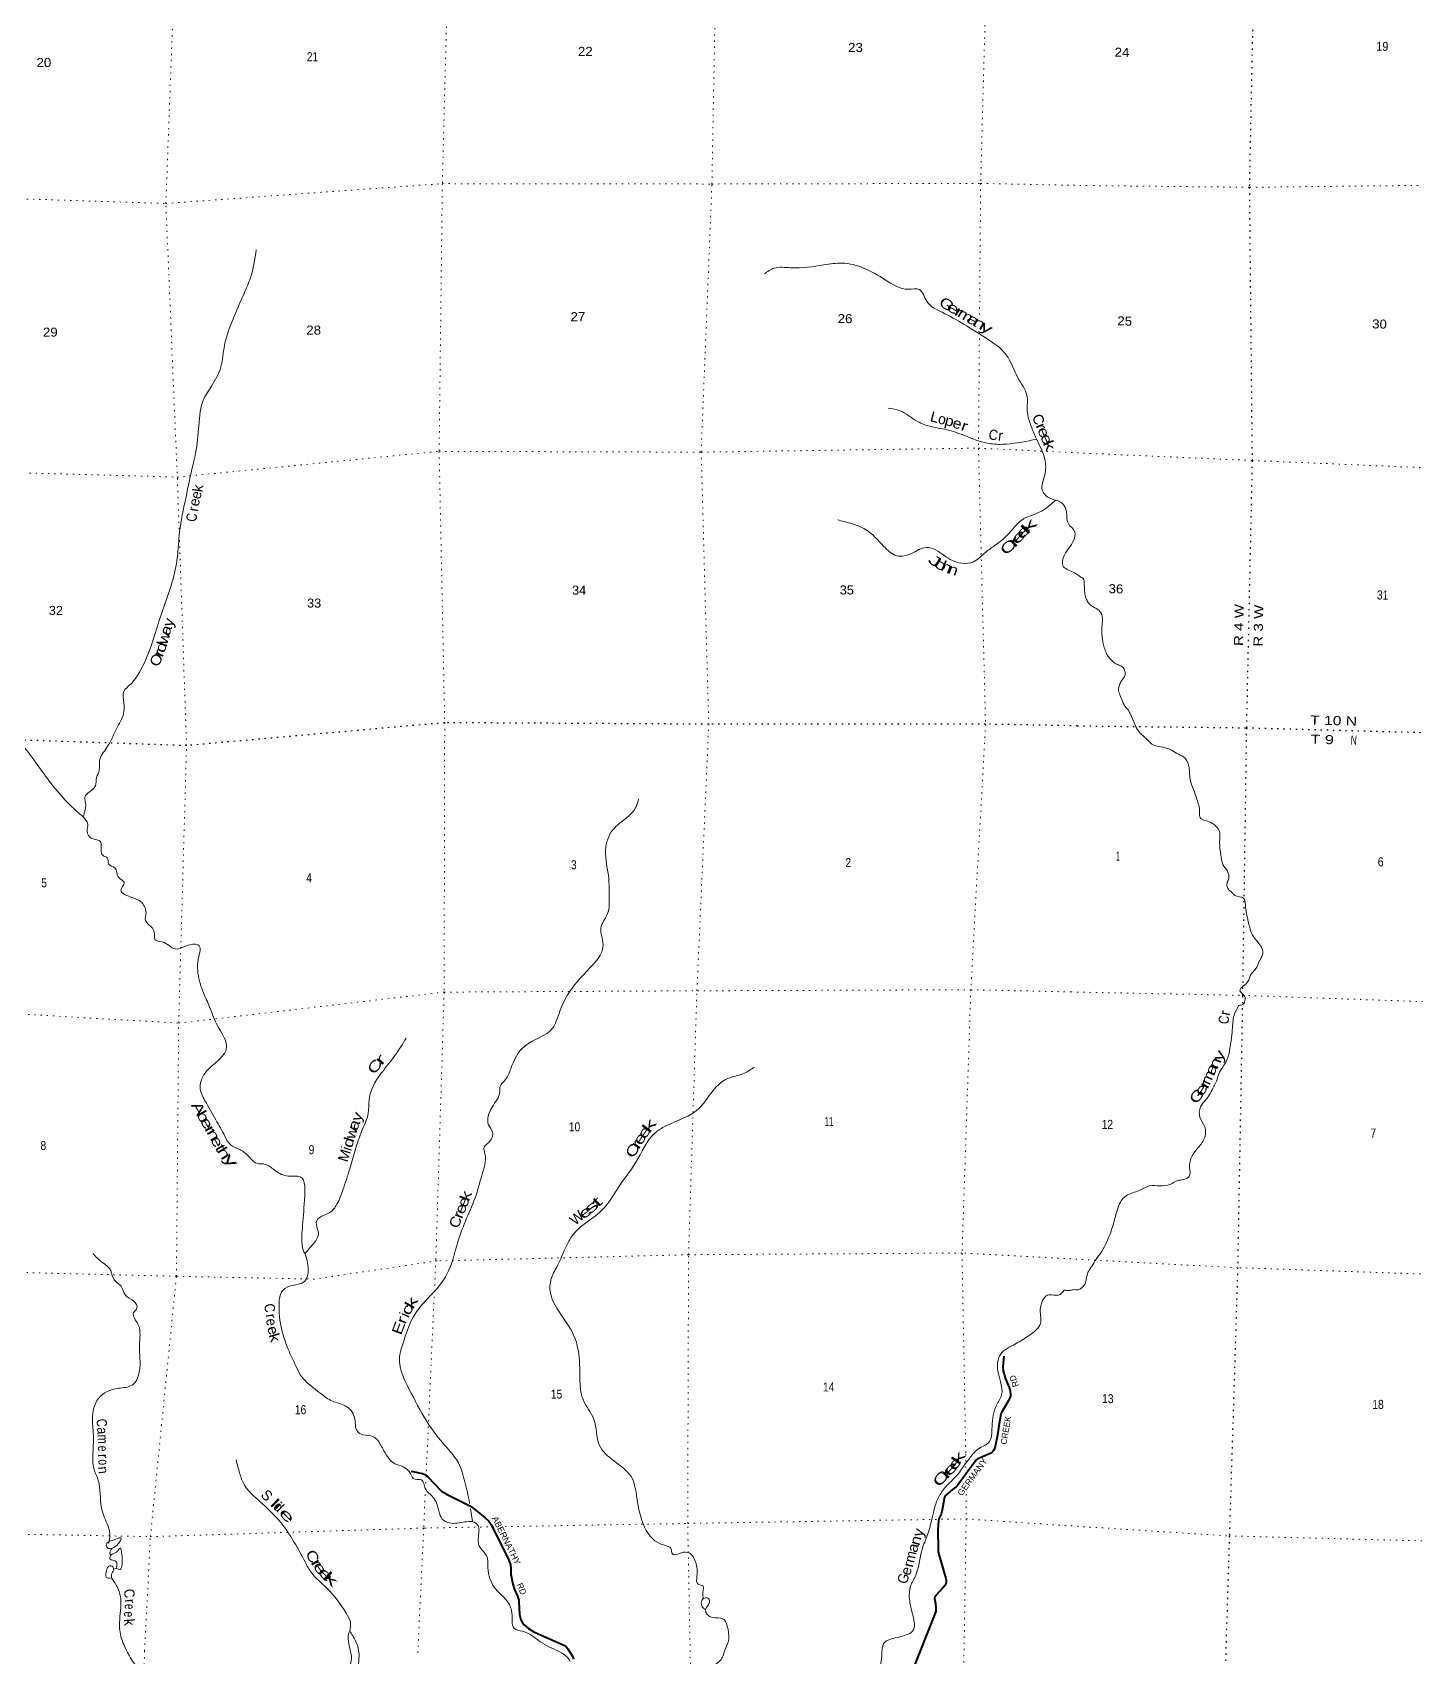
# Model space of a CAD drawing. Header units: feet. Extents: x -762378 to -505285, y -497909 to -353855.
# Drawn here: x -558822 to -532013, y -451188 to -419702 of the extents above; entities that cross this region are included whole.
import ezdxf
from ezdxf.enums import TextEntityAlignment as Align

# ---------------------------------------------------------------- set-up
doc = ezdxf.new("R2010")
doc.units = ezdxf.units.FT
doc.header["$LTSCALE"] = 80
doc.linetypes.add('DOTTED', pattern=[1.5, 0.3, -1.2])
for name, color, linetype, lineweight in [('26', 7, 'Continuous', 40), ('39', 7, 'Continuous', 13), ('6', 7, 'DOTTED', 25), ('7', 7, 'DOTTED', 13)]:
    doc.layers.add(name, color=color, linetype=linetype, lineweight=lineweight)
doc.layers.add('27', color=7, linetype='Continuous')
doc.layers.add('41', color=7, linetype='Continuous')

msp = doc.modelspace()

# ---------------------------------------------------------------- linework, layer by layer
at = {"layer": '26'}
for points in [[(-539993.15, -445366.78), (-540009.49, -445573.27), (-540003.65, -445652.3), (-539958.15, -445805.33), (-539887.46, -445975.55), (-539877.27, -446012.05), (-539869.64, -446049.11), (-539863.1, -446101.44), (-539866.37, -446141.77), (-539882.71, -446187.56), (-539909.03, -446240.18), (-540042.28, -446472.26), (-540051.58, -446493.88), (-540059.21, -446517.87), (-540065.04, -446572.89), (-540082.48, -446673.19), (-540113.37, -446898.48), (-540158.09, -447118.42), (-540173.05, -447161.59), (-540192.66, -447196.47), (-540206.82, -447216.1), (-540219.9, -447228.09), (-540257.16, -447250.83), (-540465.71, -447340.7), (-540495.53, -447354.54), (-540515.14, -447366.53), (-540534.75, -447382.89), (-540557.47, -447411.01), (-540857.77, -447829.3), (-540892.08, -447869.69), (-540919.87, -447896.89), (-540990.69, -447949.21), (-541117.07, -448059.32), (-541130.14, -448073.49), (-541143.63, -448097.2), (-541153.02, -448133.45), (-541193.7, -448381.29), (-541199.34, -448404.34), (-541210.23, -448430.5), (-541248.36, -448503.54), (-541255.99, -448523.17), (-541261.43, -448550.53), (-541271.22, -448731.06), (-541269.1, -449110.66), (-541268.52, -449127.64), (-541263.07, -449158.16), (-541232.42, -449276.13), (-541114.39, -449678.33), (-541110, -449703.78), (-541108.37, -449733.76), (-541111.09, -449751.75), (-541118.41, -449774.64), (-541135.06, -449808.44), (-541162.03, -449845.99), (-541319.98, -450011.27), (-541332.79, -450038.99), (-541335.07, -450061.15), (-541319.11, -450161.9), (-541312.8, -450244.38), (-541311.01, -450278.82), (-541313.18, -450309.34), (-541324.92, -450344.53), (-541757.38, -451437.27)], [(-551478.8, -447596.47), (-551262.99, -447639.3), (-551230.1, -447649.91), (-551205.05, -447666.26), (-551162.04, -447705.74), (-550890.96, -447984.73), (-550850.96, -448009.66), (-550795.4, -448039.09), (-550722.32, -448076.74), (-550347.03, -448265.6), (-550285.53, -448307.27), (-550048.95, -448500.99), (-549979.38, -448565.63), (-549959.77, -448587.43), (-549933.26, -448630.02), (-549590.45, -449318.23), (-549557.76, -449412.67), (-549549.8, -449485.79), (-549546.86, -449595.81), (-549539.36, -449658.73), (-549514.18, -449785.5), (-549479.95, -449888.95), (-549422.66, -450020.97), (-549395.97, -450095.61), (-549392.16, -450129.98), (-549381.69, -450373.06), (-549354.02, -450477.74), (-549321.33, -450536.61), (-549289.56, -450573.87), (-549205.85, -450647.8), (-549101.79, -450710.47), (-548509.39, -450976.33), (-548483.53, -450994.47), (-548472.08, -451005.92), (-548442.13, -451040.26), (-548422.96, -451070.25), (-548357.59, -451183.62), (-548336.45, -451238.66)]]:
    msp.add_lwpolyline(points, dxfattribs=at)
at = {"layer": '39'}
for p, q in [((-550293.24, -448568.11), (-550333.79, -448318.44)), ((-557196.98, -449477.55), (-557251.46, -449495.32))]:
    msp.add_line(p, q, dxfattribs=at)
for points in [[(-554484.22, -423913.16), (-554598.6, -424461.98), (-554720.84, -424761.31), (-554933.76, -425254.52), (-555101.15, -425767.36), (-555171.09, -426185.04), (-555354.04, -426560.69), (-555500.63, -426806.93), (-555597.86, -427322.17), (-555661.66, -427858.64), (-555732.04, -428167.77), (-555853.03, -428734.46), (-555970.79, -429385.66), (-556015.36, -429886.61), (-556112.87, -430349.58), (-556364.51, -431104.76), (-556523.29, -431599.81), (-556748.63, -432104.66), (-556918.75, -432334.02), (-557054.15, -432484.17), (-557061.3, -432640.7), (-557048.65, -432866.23), (-557174.83, -433163.42), (-557384.9, -433570.3), (-557523.87, -433828.86), (-557527.41, -433997.57), (-557578.54, -434148.58), (-557603.87, -434308.5), (-557726.38, -434432.96), (-557805.53, -434520.71), (-557790.57, -434675.98), (-557801.49, -434764.04), (-557834.51, -434913.66)], [(-538501.52, -430260.81), (-538649.09, -430166.24), (-538849.56, -430036.81), (-538833.99, -429868.51), (-538638.65, -429543.53), (-538619.33, -429383.4), (-538740.56, -429224.52), (-538789.72, -428949.5), (-538899.24, -428801.06), (-539087.86, -428738.37), (-539247.04, -428574.17), (-539201.45, -428286.3), (-539199.23, -427974.85), (-539340.25, -427624.35), (-539485.47, -427279.74), (-539537.82, -427040.79), (-539545.97, -426739.04), (-539719.45, -426399.49), (-539945.65, -425953.64), (-540354.1, -425618.16), (-541188.97, -425127.47), (-541488.85, -424908.24), (-541630.08, -424686.37), (-541842.6, -424679.13), (-542294.22, -424496.94), (-543128.56, -424173.09), (-543481, -424209.33), (-544127.07, -424263.71), (-544442.42, -424271.07), (-544638.78, -424382.96)], [(-539355.1, -427587.67), (-539942.27, -427682.24), (-540249.15, -427675.82), (-540720.07, -427531.15), (-541057.47, -427415.16), (-541396.31, -427343.33), (-541669.95, -427241.56), (-542004.43, -427037.22), (-542235.48, -426983.13)], [(-538989.4, -428771.58), (-539200.98, -428943.54), (-539417.26, -429050.74), (-539626.99, -429142.08), (-539826.06, -429336.29), (-539955.11, -429476.61), (-540181.85, -429657.82), (-540346.47, -429780.85), (-540581.29, -429963.79), (-541031.46, -429920.33), (-541359.8, -429712.19), (-541495.47, -429687.47), (-541780.18, -429800.38), (-542066.72, -429846.9), (-542325.48, -429659.22), (-542672.25, -429339.9), (-542973.29, -429217.1), (-543214.03, -429152.63)], [(-562999.25, -428885.13), (-563363.96, -429294.79), (-563513.5, -429691.67), (-563394.87, -430051.45), (-563112.85, -430386.65), (-562908.46, -430640.82), (-562412.74, -430947.12), (-561883.21, -431079.7), (-561673.6, -431175.27), (-561502.91, -431538.84), (-561222.91, -432179.47), (-560931.49, -432472.78), (-560529.39, -432635.19), (-559845.03, -433064.48), (-559473.8, -433249.97), (-559193.27, -433386.14), (-558858.93, -433717.09), (-558603.64, -434071.47), (-557971.15, -434796.46), (-557834.51, -434913.66)], [(-538501.57, -430260.79), (-538459.47, -430281.18), (-538436.51, -430334.4)], [(-538436.51, -430334.39), (-538429.94, -430470.55), (-538420.94, -430583.19), (-538389.9, -430696.41), (-538345.72, -430767.83), (-538275.24, -430829.89), (-538210.06, -430865.72), (-538110.17, -430952.64), (-538082.06, -431099.91), (-538094.59, -431268.19), (-538091.6, -431380.68), (-538076.7, -431497.49), (-538057.41, -431600.36), (-538016.2, -431707.83), (-537982.14, -431782.99), (-537931.68, -431844.53), (-537839.76, -431929.23), (-537762.56, -431965.38), (-537691.48, -432005.38), (-537647.46, -432082.81), (-537641.39, -432155.23), (-537712.72, -432273.8), (-537750.92, -432353.09), (-537773.27, -432438.81), (-537741.97, -432542), (-537695.23, -432667.68), (-537659.17, -432742.89), (-537579.69, -432843.33), (-537516.83, -432965.41), (-537469.88, -433083.06), (-537325.75, -433313.66), (-537202.32, -433419.26), (-537124.36, -433501.59), (-536957.3, -433550.13), (-536744.61, -433615.92), (-536608.41, -433693.75), (-536480.22, -433771.38), (-536401, -433956.12), (-536379.31, -434193.54), (-536318.06, -434375.8), (-536251.07, -434568.24), (-536199.51, -434812.47), (-536186.61, -434929.23), (-536083.75, -434980.1), (-535950.96, -435035.77), (-535814.69, -435185.87), (-535810.33, -435396.75), (-535787.02, -435648.26), (-535745.91, -435834.01), (-535657.22, -435964.8), (-535634.9, -436103.88), (-535661.09, -436183.49), (-535667.09, -436257.6), (-535554.53, -436395.04), (-535515.44, -436432.19), (-535346.49, -436484.79), (-535311.78, -436610.15), (-535288.42, -436785.39), (-535254.4, -436936.83), (-535225.7, -437062.03), (-535154, -437228.5), (-535012.75, -437416.87), (-534970.29, -437552.47), (-535025.87, -437681.49), (-535119, -437865.73), (-535199.7, -437959.96), (-535261.55, -438098.85), (-535348.09, -438186.91), (-535416.71, -438279.46), (-535331.12, -438376.04), (-535312.98, -438446.77), (-535394.16, -438559.06), (-535418.19, -438558.43), (-535474.48, -438639.25), (-535501.75, -438684.71), (-535545.58, -438824.07), (-535559.15, -438956.19), (-535572, -439136.51), (-535606.18, -439364.44), (-535662.88, -439609.85), (-535726.08, -439724.62), (-535824.79, -439892.65), (-535872.68, -440033.91), (-535921.44, -440133), (-536080.92, -440399.81), (-536178.61, -440529.73), (-536192.01, -440730.1), (-536098.82, -440917.21), (-536109.18, -441153.8), (-536246.54, -441342.9), (-536344.5, -441482.85), (-536392.75, -441712.42), (-536399.27, -441880.86), (-536519.17, -441941.96), (-536615.84, -441959.5), (-536770.32, -442039.76)], [(-550349.91, -448219.14), (-550351.66, -448208.37), (-550440.7, -447803.37), (-550565.02, -447433.34), (-550753.44, -447181.72), (-551140.83, -446694.21), (-551479.97, -446081.71), (-551708.13, -445390.59), (-551656.69, -445169.25), (-551335.75, -444442.56), (-551079.71, -444163.86), (-550753.38, -443700.64), (-550560.69, -443090.17), (-550205.74, -442183.75), (-550114.98, -441865.26), (-550052.8, -441439.27), (-550071.16, -441326.1), (-549979.38, -441220.69), (-549902.68, -441024.32), (-549980.19, -440878.98), (-549912.76, -440537.59), (-549764.39, -440237.14), (-549757.02, -440134.89), (-549652.28, -440001.79), (-549551.06, -439792.19), (-549273.5, -439347.41), (-548729.87, -438990.07), (-548652.02, -438819.87), (-548495.13, -438443.34), (-548082.02, -437904.69), (-547759.65, -437379.03), (-547803.55, -437066), (-547680.3, -436796.86), (-547645.24, -436402.11), (-547651.77, -436112.47), (-547713.48, -435547.6), (-547572.3, -435160.49), (-547293.26, -434914.73), (-547122.06, -434713.54), (-547074.87, -434560.39)], [(-557834.51, -434913.65), (-557752.66, -435049.1), (-557763.23, -435187.42), (-557671.49, -435327.21), (-557504.93, -435389.16), (-557493.02, -435576.48), (-557439.92, -435670.74), (-557372.75, -435703.18), (-557346.5, -435820.64), (-557226.58, -435897.08), (-557144.71, -436092.81), (-557047.37, -436184.56), (-557108.59, -436337.23), (-557001.29, -436431.33), (-556704.85, -436572.06), (-556623.9, -436795.9), (-556638.97, -436887.84), (-556462.64, -437141.06), (-556447.48, -437290.31), (-556310.33, -437331.15), (-556053.99, -437470.52), (-555770.27, -437387.72), (-555588.43, -437412), (-555599.17, -437616.64), (-555597.06, -438040.8), (-555524.59, -438278.42), (-555401.45, -438561.98), (-555249.06, -438932.96), (-555068.36, -439419.47), (-555197, -439608.04), (-555447.57, -439842.7), (-555574.09, -440149.92), (-555478.42, -440414.46), (-555267.76, -440783.41), (-555095.48, -441098.79), (-554984.55, -441265.37), (-554814.77, -441351.54), (-554644.38, -441479.94), (-554476.51, -441624.34), (-554304.63, -441646.27), (-554112.11, -441773.41), (-553866.48, -441872.22), (-553634.18, -441888.16), (-553548.46, -442333.25), (-553590.67, -442884.53), (-553603.29, -443085.08), (-553568.91, -443321.41), (-553527.38, -443401.21)], [(-553538.42, -443370.68), (-553361.07, -443165.68), (-553279.67, -443009.68), (-553301.78, -442888.33), (-553312.93, -442739.22), (-553168.83, -442629.57), (-553056.78, -442579.11), (-552921.05, -442418.93), (-552807.62, -442143.42), (-552671.72, -441734.01), (-552445.2, -441010.13), (-552314.97, -440650.78), (-552294.42, -440392.21), (-552208.8, -440107.71), (-552046.04, -439858), (-551796.64, -439536.87), (-551580.79, -439198.52)], [(-545815.5, -450067.42), (-545828.53, -449944.1), (-545822.63, -449825.72), (-545917.74, -449788.31), (-545942.86, -449636.72), (-545948.22, -449433.54), (-546166.12, -449162.83), (-546418.18, -449198.47), (-546448.77, -449090.9), (-546573.29, -449032.4), (-547105.27, -448119.9), (-547217.91, -447700.03), (-547539.34, -447403.68), (-547837.86, -447081.99), (-547938.16, -446592.19), (-548150.23, -446205.11), (-548204.33, -445958.06), (-548216.53, -445535.58), (-548331.97, -444956.83), (-548792.53, -444008.57), (-548763.19, -443848.78), (-548636.45, -443595.83), (-548447.9, -443172.14), (-548252.61, -442909.47), (-547914.83, -442647.62), (-547615.44, -442332.22), (-547464.97, -442090.13), (-547132.23, -441615.07), (-546749.81, -441033.16), (-546554.99, -440907.15), (-545897.22, -440557.71), (-545679.27, -440277.72), (-545340.31, -439979.74), (-545050.38, -439891.13), (-544835.38, -439761.77)], [(-536770.32, -442039.76), (-536971.36, -442062.6), (-537173.81, -442063.32), (-537362.6, -442152.71), (-537498.14, -442199.35), (-537656.68, -442281.51), (-537784.88, -442502.96), (-537855.6, -442748.01), (-537921.55, -442965.07), (-538005.05, -443163.61), (-538108.41, -443355.61), (-538197.82, -443475.71), (-538283.76, -443615.98), (-538340.04, -443696.8), (-538380.84, -443798.1), (-538419.36, -443963.7), (-538501.95, -444053.87), (-538574.75, -444078.06), (-538626.77, -444074.69), (-538699.25, -444086.84), (-538731.41, -444090.02), (-538823.96, -444085.06)], [(-557651.05, -443373.39), (-557515.07, -443510.67), (-557306.63, -443702.67), (-557236.45, -443887.96), (-557105.89, -444006.96), (-557021.34, -444182.69), (-556860.51, -444296.7), (-556796.64, -444429.51), (-556862.02, -444525.77), (-556778.87, -444743.66), (-556737.48, -444950.07), (-556749.84, -445142.6), (-556751.36, -445677.17), (-556892.06, -445927.63), (-557156.94, -445986.95), (-557542.73, -446182.84), (-557660.25, -446582.83), (-557639.92, -446941.27), (-557619.14, -447591.17), (-557548.83, -447772.44), (-557486.07, -448305.18), (-557375.81, -448614.43), (-557326.43, -448760.82), (-557344.52, -448996.59)], [(-553527.44, -443403.21), (-553477.93, -443728.49), (-553542.08, -443909.2), (-553838.42, -444009.66), (-553994.61, -444120.91), (-554041.44, -444324.32), (-553986.89, -444862.81), (-553866.46, -445228.69), (-553718.5, -445551.28), (-553624.07, -445731.37), (-553234.39, -446088.32), (-553008.45, -446236.7), (-552758.55, -446327.61), (-552579.29, -446552.79), (-552523.91, -446821.98), (-552419.77, -446889.85), (-552222.08, -446920.69), (-552143.87, -446983.65), (-552008.59, -447203.31), (-551797.91, -447449.66), (-551637.3, -447509.39), (-551518.61, -447604.17), (-551493.1, -447640.92), (-551442.07, -447737.12), (-551280.41, -447764.73), (-551207.63, -447932.02), (-551054.66, -448102.03), (-550945.02, -448369.06), (-550879.8, -448522.02), (-550739.83, -448599.14), (-550442.06, -448577.12), (-550291.3, -448570.19)], [(-542397.54, -451423.23), (-542360.68, -451177.62), (-542293.36, -450900.54), (-542173.16, -450846.35), (-541883.56, -450767.77), (-541762.83, -450697.52), (-541756.68, -450388.21), (-541822.63, -450074.43), (-541800.41, -449825.97), (-541707.6, -449628.14), (-541578.36, -449116), (-541472.36, -448822.15), (-541395.35, -448555.45), (-541275.03, -448131.45), (-541145.87, -447926.82), (-540927.76, -447703.11), (-540629.67, -447305.25), (-540433.2, -447129.04), (-540291.96, -447045.42), (-540221.45, -446732.27), (-540133.41, -446313.19), (-540036.33, -446107.47), (-540107.82, -445656.84), (-540061.03, -445332.84), (-539767.28, -445127.78), (-539498.83, -444960.05), (-539282.67, -444734.26), (-539285.85, -444464.83), (-539113.69, -444173.23), (-538933.32, -444181.38), (-538823.96, -444085.06)], [(-552673.11, -450687.9), (-552657.94, -450531.65), (-552740.21, -450347.96), (-553117.65, -449862.8), (-553414.82, -449561.25), (-553538.47, -449354.04), (-553746.79, -448975.13), (-554045.82, -448546.9), (-554407.36, -448188.89), (-554717.51, -447854.75), (-554806.55, -447632.64), (-554874.35, -447375.08)], [(-550293.24, -448568.11), (-550183.61, -448652.24), (-550167.06, -448759.33), (-550162.4, -449044.89), (-550008.87, -449259.14), (-549997.48, -449339.92), (-549981.34, -449581.65), (-549811.73, -449917.04), (-549646.6, -450083.45), (-549537.05, -450292.19), (-549524, -450505.68), (-549488.26, -450639.55), (-549321.64, -450699.48), (-548933.88, -450931.76), (-548566.65, -451117.11), (-548456.35, -451201.87), (-548402.74, -451281.87)], [(-557276.98, -449088.1), (-557382.71, -449068.43), (-557391.74, -449037.97), (-557204.94, -448911.68), (-557109.79, -448886.78), (-557159.86, -449005.67), (-557276.98, -449088.1)], [(-557197.5, -449478.71), (-557186.51, -449388.64), (-557214.93, -449337.43), (-557316.12, -449301.83), (-557299.31, -449217.98), (-557195.22, -449165.25), (-557122.41, -449087.34), (-557092.15, -449204.94), (-557086.66, -449404.1), (-557121.91, -449499.37), (-557197.5, -449478.71)], [(-557276.98, -449088.1), (-557320.15, -449189.03), (-557303.72, -449221.98)], [(-557289.77, -449664.71), (-557389.89, -449653.05), (-557389.94, -449532.46), (-557328.3, -449428.03), (-557264.74, -449448.29), (-557252.55, -449504.98), (-557291.87, -449602.12), (-557288.33, -449666.91)], [(-556997.26, -451074.26), (-557101.39, -450828.59), (-557135.66, -450527.96), (-557112.45, -450066.48), (-557200.11, -449802.21), (-557289.91, -449664.49)], [(-545773.52, -450285.64), (-545837.84, -450227.17), (-545854.65, -450128.12), (-545800.02, -450053.6), (-545702.57, -450081.04), (-545709.29, -450163.21), (-545755.84, -450236), (-545775.63, -450283.72)], [(-545580.95, -451344.57), (-545433.41, -451173.52), (-545408.39, -451083.93), (-545331.88, -450893.58), (-545340.2, -450658.15), (-545437.91, -450455.84), (-545643.82, -450430.75), (-545767.09, -450334.1), (-545775.53, -450285.57)], [(-552636.16, -451179.49), (-552689.52, -450942.6), (-552695.08, -450745.44), (-552673.11, -450687.9)], [(-552673.18, -450689.91), (-552561.16, -450884.66), (-552507.64, -451027.17), (-552490.09, -451182.36)], [(-556997.26, -451074.26), (-556840.11, -451335.46), (-556498.27, -451587.72), (-556255.36, -451773.62), (-556131.48, -451993.24), (-555981.41, -452207.37), (-555934.52, -452660.55), (-555987.18, -453077.51), (-555967.56, -453294.98), (-555844.74, -453468.35), (-555683.92, -453745.01), (-555560.24, -453974.67), (-555509.97, -454164.63), (-555545.81, -454543.75), (-555631.32, -454998.22), (-555717.13, -455466.74), (-555755.46, -455869.93), (-555698.77, -456138.4), (-555572.34, -456625.38), (-555629.74, -456979.94), (-555581.95, -457487.4), (-555547.29, -457950.38), (-555497.56, -458264.94), (-555427.13, -458547.77), (-555302.31, -458721.18), (-555071.91, -458832.46), (-555048.14, -458847.02), (-554660.94, -458842.96), (-554448.1, -458929.76), (-554262.56, -459174.77), (-554034.38, -459394.54), (-553938.18, -459790.45), (-553956.23, -460280.48), (-553872.98, -460525.39), (-553841.13, -460831.54), (-553730.35, -461103.14), (-553723.82, -461274.11), (-553580.63, -461431.83), (-553348.85, -461671.76), (-553191, -461799.63), (-553087.38, -462028.89), (-553143.99, -462246.79), (-553108.75, -462583.16), (-553165.02, -462686.51), (-553182.96, -462877.07), (-553120.48, -462960.76), (-553035.38, -463016.79), (-552972.7, -463090.43), (-552895.45, -463138.26), (-552852.59, -463297.92), (-552861.27, -463428.38), (-552777.37, -463641.14), (-552786.71, -463803.74), (-552852.15, -463963.18), (-552773.97, -464063.28), (-552660.06, -464083.72), (-552555.65, -464176.32), (-552488.97, -464447.01), (-552442.18, -464610.77), (-552253.24, -464787.52), (-552058.53, -464976.45), (-551796.84, -465126.56), (-551443.11, -465190.14), (-551187.56, -465346.16), (-551003.98, -465490.64), (-550857.39, -465678.57), (-550623.11, -465795.96), (-550413.17, -465926.91), (-550294.41, -466200.69), (-550131.37, -466368.87), (-549938.42, -466545.7), (-549835.09, -466789.01), (-549651.07, -467108.36), (-549510.22, -467380.58), (-549505.25, -467627.89), (-549429.77, -467762.1), (-549266.58, -467727.29), (-549119.74, -467804.68), (-549030.03, -468027.62), (-548849.6, -468228.31), (-548663.78, -468557.74), (-548531.99, -468978.5), (-548499.27, -469242.47), (-548637.19, -469512.96), (-548773.43, -469799.56), (-548812.33, -470132.38), (-548842.13, -470314.66), (-548809.08, -470464.07), (-548813.86, -470564.85)], [(-552636.16, -451179.49), (-552662.43, -451353.42), (-552737.89, -451512.65), (-552743.07, -451765.78), (-552730.12, -452015.26), (-552742.13, -452209.97), (-552685.5, -452285.5), (-552644.89, -452457.18), (-552631.98, -452708.67), (-552611.99, -452908.06), (-552519.45, -453090.85), (-552397.62, -453312.44), (-552272.56, -453572.28), (-552151.99, -453757.67), (-552086.98, -453815.29), (-552058.7, -453805.82), (-552067.73, -453658.92), (-552103.64, -453453.17), (-552184.15, -453270.62), (-552307.41, -453020.87), (-552385.66, -452727.83), (-552405.85, -452440.01), (-552393.51, -452229.23), (-552415.6, -452132.3), (-552479.22, -452006.38), (-552484.15, -451757.06), (-552508.92, -451497.28), (-552506.21, -451364.68), (-552490.09, -451182.36)]]:
    msp.add_spline(points, degree=3, dxfattribs=at)
at = {"layer": '6'}
for points in [[(-534794.98, -405875.3), (-534801.33, -406843.65), (-535027.75, -412217.21), (-535126.08, -417373.32), (-535235.1, -422703.78), (-535180.87, -428000.38), (-535291.91, -433182.25), (-535367.28, -438379.11), (-535460.66, -443649.76), (-535622.32, -448850.38), (-535704.83, -451578.74)], [(-538568.88, -433144.54), (-540347.66, -433113.16), (-545714.65, -433113.36), (-550831.79, -433083.89), (-555836.06, -433528.56), (-561010.66, -433354.42), (-566373.83, -433055.29), (-570254.67, -432848.74)], [(-538568.88, -433144.54), (-535291.91, -433182.25), (-530050.45, -433319.51), (-524787.61, -433407.14), (-519521.85, -433535), (-514221.24, -433559.4), (-509024.16, -433707.53), (-506890.98, -433743.23)]]:
    msp.add_lwpolyline(points, dxfattribs=at)
at = {"layer": '7'}
msp.add_line((-540731.32, -447262.61), (-540728.62, -447715.48), dxfattribs=at)
for points in [[(-556650.4, -451082.34), (-556537.02, -448864.07), (-556031.84, -443816.41), (-555988.59, -438899.75), (-555836.06, -433528.56), (-556013.5, -428365.21), (-556237.07, -423017.39), (-556035.69, -417625.75), (-556017.57, -412374.6), (-556113.52, -407296.43), (-556010.16, -405372.22)], [(-550518.92, -405504.3), (-550562.49, -406948.75), (-550812.47, -412292.51), (-550742.62, -417432.1), (-550877.51, -422633.05), (-550939.77, -427822.41), (-550831.79, -433083.89), (-550842.97, -438307.14), (-551003.46, -443493.15), (-551238.73, -448694.71), (-551357.71, -451209.58)], [(-546069.03, -451335.5), (-546121.77, -448607.61), (-546105.04, -443398.61), (-545942.71, -438278.99), (-545713.24, -433131.5), (-545860.33, -427838.54), (-545651.26, -422640.12), (-545554.31, -417311.25), (-545557.2, -412149.82), (-545527.06, -407021.68), (-545429.01, -405625.58)], [(-540005.87, -405753.54), (-540118.31, -406850.05), (-540241.45, -412182.04), (-540302.56, -417397.57), (-540442.45, -422628.5), (-540463.82, -425221.21)], [(-569997.47, -422463.02), (-566512.37, -422619.38), (-561209.44, -422858.18), (-556239.07, -423017.32), (-550877.51, -422633.05), (-545651.26, -422640.12), (-540442.45, -422628.5), (-538323.93, -422670.99)], [(-506657.62, -423141.11), (-509020, -423024.95), (-514217.98, -422985.18), (-519486.82, -422897.39), (-524785.18, -422714.48), (-530042.49, -422645.05), (-535235.1, -422703.78), (-538323.93, -422670.99)], [(-540466.24, -425515.16), (-540484.75, -427760.25), (-540347.66, -433113.16), (-540633.33, -438260.74), (-540803.48, -443374.07), (-540731.32, -447262.61)], [(-570125.85, -427647.26), (-566404.32, -427878.85), (-561159.64, -428179.98), (-556016.13, -428322.91), (-550939.77, -427822.41), (-545860.33, -427838.54), (-540484.75, -427760.25), (-538445.23, -427857.61)], [(-538445.23, -427857.61), (-535180.87, -428000.38), (-530197.87, -428209.15), (-524878.49, -428131.67), (-519541.32, -428287.49), (-514342.91, -428311.21), (-508989.49, -428384.13)], [(-570389.22, -438129.24), (-566642.95, -438309.96), (-561301.99, -438604.38), (-555986.85, -438907.85), (-550842.97, -438307.14), (-545930.75, -438281.41), (-540633.33, -438260.74), (-538689.56, -438304.08)], [(-538689.56, -438304.08), (-535367.04, -438370.11), (-530166.84, -438551.42), (-524993.22, -438602.6), (-519739.7, -438663.9), (-514492.34, -438805.32), (-509288.22, -438989.78), (-507007.04, -439015.93)], [(-538810.42, -443472.03), (-540803.21, -443366.04), (-546105.04, -443398.61), (-550980.2, -443518.06), (-553360.19, -443871.18), (-556031.84, -443816.41), (-561596.84, -443679.32), (-566836.08, -443450.64), (-570510.76, -443358.72)], [(-507123.61, -444311.52), (-509452.08, -444272.64), (-510420, -444267.36), (-514643.28, -443980.13), (-519786.6, -443845.44), (-525044.28, -443864.32), (-530358.48, -443823.52), (-535460.66, -443649.76), (-538810.42, -443472.03)], [(-540726.66, -448042.49), (-540723.81, -448520.03), (-540770.31, -451460.45)], [(-549661.39, -448669.82), (-546121.77, -448607.61), (-540723.81, -448520.03), (-538931.3, -448640.26)], [(-538931.3, -448640.26), (-535631.32, -448850.14), (-530450.85, -448981.79), (-525139.56, -449130.91), (-522709.9, -449148.51)], [(-565663.48, -448764.87), (-561666.01, -448767.86), (-556537.02, -448864.07), (-551222.76, -448697.26), (-549869.97, -448673.48)], [(-556650.4, -451082.34), (-556705.29, -453729.94), (-556823.92, -459075.64), (-556947.09, -464312.72)]]:
    msp.add_lwpolyline(points, dxfattribs=at)

# ---------------------------------------------------------------- texts
at = {"layer": '27'}
for s, rotation, p in [('RD', 110.059, (-539699.3, -445937.39)), ('CREEK', 80.507, (-539941.66, -447084.06)), ('RD', 291.809, (-549438.98, -449791.83))]:
    msp.add_text(s, height=120, rotation=rotation, dxfattribs=at).set_placement(p)
at = {"layer": '27', "width": 1.05}
for s, rotation, p in [('GERMANY', 53.825, (-540807.2, -448085.75)), ('ABERNATHY', 296.479, (-549919.12, -448504.05))]:
    msp.add_text(s, height=120, rotation=rotation, dxfattribs=at).set_placement(p)
at = {"layer": '41'}
for s, rotation, width, p in [('G', 325.333, 1.35, (-541155.86, -425053.1)), ('e', 328.676, 1.5, (-541022.98, -425129.49)), ('r', 329.951, 1.65, (-540909.51, -425199.91)), ('m', 330.3, 1.3, (-540784.9, -425273.05)), ('a', 330.3, 1.55, (-540635.12, -425358.5)), ('n', 330.3, 1.6, (-540517.69, -425425.11)), ('y', 328.806, 1.65, (-540379.35, -425506.48)), ('L', 346.062, 1.1, (-541356.86, -427255.62)), ('p', 345.442, 1.15, (-541071.29, -427328.5)), ('e', 341.2, 1.15, (-540925.52, -427375.66)), ('C', 288.322, 1.05, (-539416.27, -427234.23)), ('r', 340.856, 1.3, (-540783.68, -427424.38)), ('C', 349.849, 0.9, (-540214.9, -427600.68)), ('r', 292.691, 1.4, (-539358.26, -427376.58)), ('e', 293.011, 1.3, (-539310.85, -427490.61)), ('e', 293.011, 1.3, (-539254.39, -427621.86)), ('k', 292.668, 1.45, (-539202.46, -427746.69)), ('k', 81.844, 1.05, (-555519.36, -428552.8)), ('C', 84.089, 0.85, (-555637.22, -429113.69)), ('k', 45.245, 2.3, (-539441.66, -429344.6)), ('e', 46.528, 2, (-539638.59, -429540.8)), ('e', 47.666, 1.95, (-539547.7, -429441.38)), ('C', 39.9, 1.6, (-539847.5, -429753.16)), ('r', 41.863, 2.1, (-539726.29, -429642.95)), ('J', 327.117, 1.8, (-541381.22, -430030.2)), ('o', 327.271, 1.55, (-541269, -430103.1)), ('h', 336.408, 1.4, (-541139.7, -430158.81)), ('n', 341.593, 1.25, (-541002.94, -430208.95)), ('w', 72.216, 1.25, (-556179.97, -431468.49)), ('a', 72.218, 1.25, (-556141.51, -431318.47)), ('y', 72.218, 1.2, (-556092.33, -431168.31)), ('r', 68.057, 1.4, (-556280.32, -431770.86)), ('d', 70.555, 1.35, (-556236.92, -431648.62)), ('O', 65.122, 1.15, (-556333.8, -431907.81)), ('r', 51.147, 2, (-552002.36, -439676.26)), ('y', 62.484, 1.5, (-535733.8, -439579.32)), ('C', 54.74, 1.45, (-552106.8, -439805.36)), ('m', 64.974, 1.2, (-535951.05, -440002.48)), ('a', 66.851, 1.4, (-535881.88, -439843.65)), ('n', 66.223, 1.4, (-535812.31, -439721.62)), ('e', 58.406, 1.55, (-536087.2, -440249.99)), ('r', 59.856, 1.65, (-536013.89, -440139.05)), ('G', 52.852, 1.4, (-536172.28, -440379.02)), ('A', 299.672, 1.45, (-555688.95, -440610.55)), ('b', 299.672, 1.55, (-555602.69, -440769.01)), ('e', 299.779, 1.5, (-555528.35, -440895.37)), ('y', 70.012, 1.25, (-552440.7, -440755.43)), ('k', 52.532, 1.95, (-546791.54, -440956.08)), ('r', 298.686, 1.6, (-555462.11, -441014.82)), ('n', 298.686, 1.55, (-555398.8, -441120.22)), ('w', 72.681, 1.2, (-552547.84, -441063.93)), ('a', 70.012, 1.3, (-552497.28, -440913.36)), ('e', 58.683, 1.5, (-546967.85, -441199.46)), ('e', 56.347, 1.6, (-546884.35, -441075.05)), ('e', 298.606, 1.45, (-555332.02, -441252.26)), ('t', 299.957, 1.4, (-555264.53, -441371.26)), ('h', 301.11, 1.6, (-555193.1, -441480.44)), ('M', 72.567, 1.05, (-552683.56, -441504.66)), ('d', 72.681, 1.3, (-552603.66, -441249.55)), ('C', 57.11, 1.4, (-547108.23, -441430.64)), ('r', 58.683, 1.7, (-547032.69, -441306.72)), ('y', 309.169, 1.95, (-555053.26, -441629.67)), ('k', 69.495, 1.4, (-550330.99, -442290.27)), ('e', 68.208, 1.25, (-550377.56, -442412.75)), ('s', 40.093, 2.1, (-547927.77, -442548.08)), ('t', 43.465, 1.95, (-547812.14, -442442.8)), ('C', 68.377, 1.15, (-550532.13, -442801.01)), ('r', 68.377, 1.4, (-550476.42, -442660.48)), ('e', 68.208, 1.25, (-550429.04, -442542.7)), ('e', 37.271, 1.75, (-548046.48, -442647.87)), ('k', 60.137, 1.65, (-551392.58, -444375.8)), ('C', 278.85, 0.9, (-554320.92, -444446.89)), ('i', 66.269, 1.1, (-551521.44, -444602.72)), ('c', 66.269, 1.45, (-551470.46, -444501.2)), ('e', 279.868, 0.95, (-554284.53, -444721.65)), ('e', 286.112, 1.1, (-554251.76, -444890.11)), ('E', 69.641, 1.4, (-551635.19, -444853.82)), ('r', 67.661, 1.4, (-551571.72, -444701.65)), ('k', 286.112, 1.25, (-554223.65, -445032.06)), ('C', 273.237, 0.8, (-557578.25, -446661.57)), ('a', 273.255, 0.9, (-557567.01, -446815.64)), ('m', 271.573, 0.8, (-557557.48, -446977.04)), ('e', 271.573, 0.75, (-557555.3, -447158.93)), ('o', 272.09, 0.75, (-557543.81, -447423.52)), ('e', 46.275, 2, (-540953.76, -447608.96)), ('e', 52.008, 1.75, (-540867.87, -447500.81)), ('k', 54.891, 1.85, (-540794.72, -447392.97)), ('n', 275.911, 0.95, (-557544.3, -447581.89)), ('C', 49.267, 1.6, (-541143.51, -447802.64)), ('r', 46.149, 2.2, (-541038.24, -447698.8)), ('l', 315.665, 1.8, (-554194.92, -448284.59)), ('i', 315.923, 1.85, (-554135.77, -448341.71)), ('e', 313.745, 2, (-553960.97, -448520.57)), ('n', 74.634, 1.2, (-541609.85, -448962.06)), ('y', 74.695, 1.15, (-541555.39, -448810.24)), ('C', 298.702, 1.3, (-553480.12, -449294.04)), ('a', 76.415, 1.15, (-541658.95, -449101.64)), ('r', 301.675, 1.7, (-553395.75, -449427.76)), ('e', 304.976, 1.65, (-553325.93, -449534.21)), ('e', 314.382, 2, (-553204.44, -449666.57)), ('k', 317.841, 2.15, (-553109.09, -449759.48)), ('G', 74.457, 0.95, (-541847.22, -449700.26)), ('e', 75.267, 1.05, (-541790.06, -449553.62)), ('r', 77.295, 1.15, (-541746.65, -449423.22)), ('C', 278.825, 0.9, (-557042.9, -449979.69)), ('e', 270.091, 0.7, (-557033.99, -450221.74)), ('e', 269.091, 0.75, (-557047.27, -450368.27))]:
    msp.add_text(s, height=200, rotation=rotation, dxfattribs=dict(at, width=width)).set_placement(p, align=Align.CENTER)
for s, rotation, p in [('o', 346.72, (-541210.27, -427293.81)), ('r', 353.109, (-540068.01, -427615.31)), ('e', 78.052, (-555588.93, -428828.27)), ('e', 78.052, (-555554.45, -428689.37)), ('r', 81.089, (-555608.27, -428956.37)), ('i', 72.567, (-552640.85, -441368.68)), ('W', 40.595, (-548207.28, -442757.83)), ('r', 278.965, (-554294.21, -444601.95)), ('r', 272.09, (-557551.05, -447307.12)), ('S', 314.754, (-554349.76, -448133.37)), ('d', 315.923, (-554117.23, -448354.68)), ('m', 77.295, (-541707.56, -449274.59)), ('r', 276.032, (-557027.03, -450125.42)), ('k', 274.491, (-557044.35, -450529.75))]:
    msp.add_text(s, height=200, rotation=rotation, dxfattribs=at).set_placement(p, align=Align.CENTER)
for s, rotation, width, p in [('C', 82.883, 0.85, (-535639.74, -438936.53)), ('r', 79.918, 1.05, (-535617.82, -438772.49))]:
    msp.add_text(s, height=200, rotation=rotation, dxfattribs=dict(at, width=width)).set_placement(p)
at = {"layer": '6'}
for s, rotation, width, p in [('R 4 W', 88.772, 1.25, (-535358.02, -431599.43)), ('R 3 W', 88.772, 1.25, (-534979.87, -431611.35)), ('T 10 N', 358.5, 1.3, (-534059.09, -433117.36)), ('T 9  ', 358.5, 1.35, (-534053.24, -433489.78)), ('N', 358.5, 0.7, (-533271.21, -433509.31))]:
    msp.add_text(s, height=175, rotation=rotation, dxfattribs=dict(at, width=width)).set_placement(p)
at = {"layer": '7'}
for s, width, p in [('22', 1.1, (-548248.94, -420156.16)), ('23', 1.1, (-543011.63, -420079.83)), ('20', 1.1, (-558744.61, -420371.28)), ('21', 0.85, (-553505.53, -420259.55)), ('27', 1.1, (-548393.47, -425299.53)), ('26', 1.1, (-543213.39, -425337.3)), ('29', 1.1, (-558620.37, -425599.47)), ('28', 1.1, (-553514.99, -425559.65)), ('33', 1.05, (-553499.09, -430852.22)), ('34', 1.05, (-548363.6, -430601.25)), ('35', 1.05, (-543173.7, -430597.9)), ('32', 1.05, (-558505.84, -430994.62)), ('3', 0.85, (-548384.99, -435925.39)), ('2', 0.85, (-543064.29, -435882.87)), ('1', 0.4, (-537816.28, -435757.14)), ('6', 0.85, (-532742.95, -435867.77)), ('4', 0.85, (-553516.94, -436178.25)), ('5', 0.85, (-558653.66, -436274.7)), ('11', 0.65, (-543468.04, -440903.98)), ('12', 0.85, (-538096.49, -440959.02)), ('10', 0.85, (-548425.92, -441005.21)), ('7', 0.85, (-532885.54, -441126.2)), ('8', 0.85, (-558667.74, -441368.4)), ('9', 0.85, (-553469.6, -441450.18)), ('15', 0.85, (-548775.03, -446188.08)), ('14', 0.85, (-543499.37, -446049.94)), ('13', 0.85, (-538087.6, -446275.69)), ('16', 0.85, (-553736.6, -446490.4)), ('18', 0.85, (-532850.13, -446387.35))]:
    msp.add_text(s, height=175, dxfattribs=dict(at, width=width)).set_placement(p)
for s, width, p in [('24', 1.1, (-537848.01, -420170.77)), ('19', 0.9, (-532776.12, -420054.69)), ('25', 1.1, (-537795.41, -425379.01)), ('30', 1.1, (-532856.39, -425437.91)), ('36', 1.1, (-537964.86, -430571.39)), ('31', 0.85, (-532764.13, -430693.01))]:
    msp.add_text(s, height=175, rotation=358.5, dxfattribs=dict(at, width=width)).set_placement(p)

doc.saveas('drawing.dxf')
